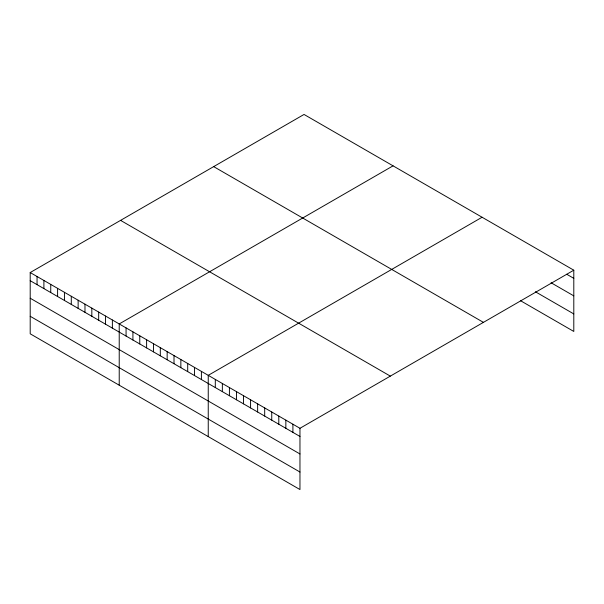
<?xml version="1.0" encoding="UTF-8"?>
<svg xmlns="http://www.w3.org/2000/svg" width="604" height="604" viewBox="0 0 604 604"><rect width="100%" height="100%" fill="white"/><g stroke="black" fill="none" stroke-linecap="round" stroke-linejoin="round"><path stroke-width="0.91" d="M30.2 272.547L299.962 428.289L299.962 489.55L30.2 333.808L30.2 272.547L304.038 114.45L573.8 270.192L573.8 331.453L520.489 300.679M393.061 165.843L119.222 323.94L119.222 385.201M482.083 217.244L208.244 375.341L208.244 436.601M299.962 428.289L573.8 270.192M566.748 274.269L573.8 278.346M551.067 282.748L573.8 295.869M535.386 291.755L573.8 313.929M213.673 166.621L483.434 322.37M120.566 220.369L390.327 376.118M30.2 280.694L299.962 436.443M30.2 298.225L299.962 453.966M30.2 316.277L299.962 472.026M292.91 424.219L292.91 432.366M285.851 420.142L285.851 428.296M278.799 416.073L278.799 424.219M271.747 411.996L271.747 420.15M264.688 407.926L264.688 416.073M257.636 403.849L257.636 412.004M250.577 399.78L250.577 407.926M243.525 395.703L243.525 403.857M236.466 391.634L236.466 399.78M229.414 387.557L229.414 395.711M222.355 383.487L222.355 391.634M215.303 379.41L215.303 387.564M201.396 371.385L201.396 379.538M194.548 367.428L194.548 375.582M187.701 363.48L187.701 371.626M180.853 359.523L180.853 367.677M174.005 355.567L174.005 363.721M167.157 351.619L167.157 359.765M160.309 347.662L160.309 355.816M153.461 343.706L153.461 351.86M146.613 339.758L146.613 347.904M139.766 335.801L139.766 343.955M132.918 331.845L132.918 339.999M126.07 327.897L126.07 336.043M112.374 319.984L112.374 328.138M105.526 316.035L105.526 324.182M98.678 312.079L98.678 320.233M91.831 308.123L91.831 316.277M84.983 304.174L84.983 312.321M78.135 300.218L78.135 308.372M71.287 296.27L71.287 304.416M64.439 292.313L64.439 300.46M57.591 288.357L57.591 296.511M50.744 284.409L50.744 292.555M43.896 280.452L43.896 288.599M37.048 276.496L37.048 284.65"/></g></svg>
